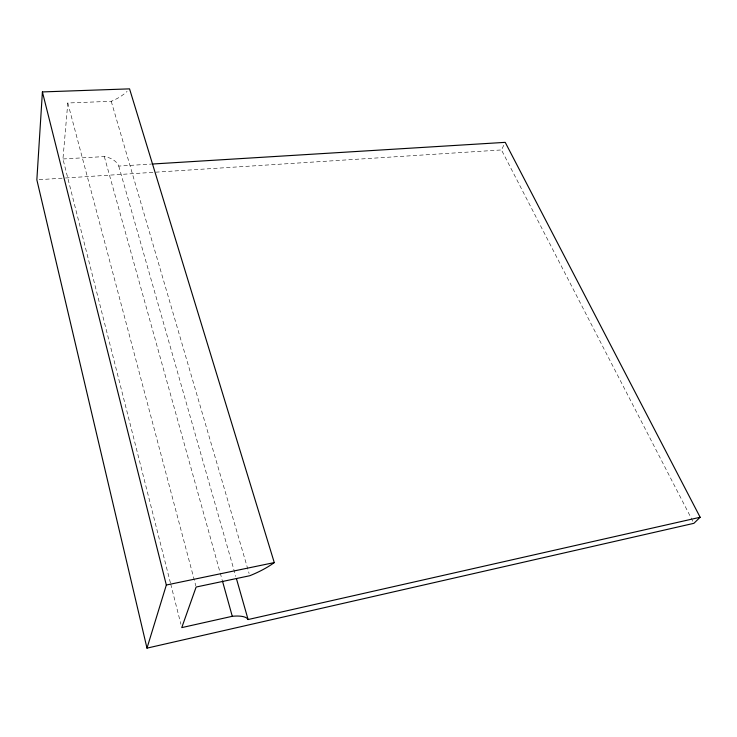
<?xml version="1.0" encoding="UTF-8"?>
<svg xmlns="http://www.w3.org/2000/svg" width="737" height="737" viewBox="0 0 737 737"><rect width="100%" height="100%" fill="white"/><g stroke="black" fill="none" stroke-linecap="round" stroke-linejoin="round"><path stroke-width="0.55" stroke-dasharray="3.69 2.76" d="M170.44 582.976L62.949 158.971L67.795 102.996L111.232 101.301A43.133 31.166 -10.7 0 0 127.105 91.379M692.835 521.28L501.464 149.943L504.283 144.249M39.144 179.681L64.386 178.05M65.529 177.976L501.464 149.943M62.949 158.971L104.313 156.576A25.38 16.564 -11.7 0 1 118.749 166.083L150.855 164.111M111.232 101.301L249.115 573.524M118.749 166.083L235.794 576.408M104.313 156.576L219.939 571.995M220.252 573.1L222.095 579.743M67.795 102.996L195.839 585.924M170.726 584.091L180.906 624.257"/><path stroke-width="1.11" d="M700.15 517.263L248.102 619.541A32.17 10.364 -17.9 0 0 232.275 616.298L181.753 627.611L196.134 587.03L249.76 575.735A56.086 20.608 -17.9 0 0 274.275 562.589L129.555 88.864L42.405 91.922L36.85 179.828L146.985 648.136L693.886 523.325L700.15 517.263L505.223 142.352L152.006 164.047M146.985 648.136L166.332 585.021L42.405 91.922M166.332 585.021L274.275 562.589M236.43 578.619L248.102 619.541M222.408 580.848L232.275 616.298"/></g></svg>
